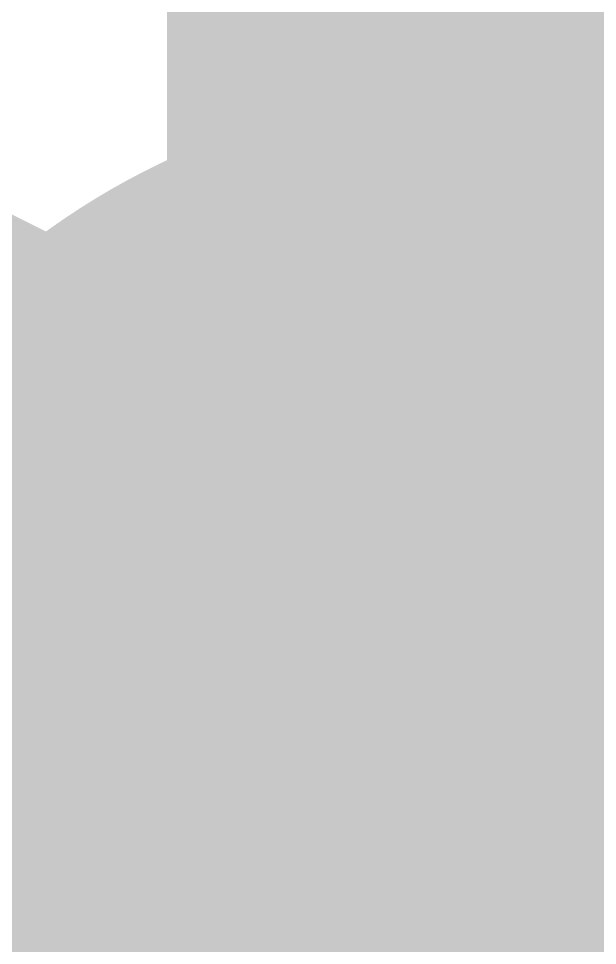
# Model space of a CAD drawing. Header units: inches. Extents: x -2 to 289, y -4 to 187.
# Drawn here: x 72.6109 to 72.8433, y 22.4429 to 22.8149 of the extents above; entities that cross this region are included whole.
import ezdxf

# ---------------------------------------------------------------- set-up
doc = ezdxf.new("R2010")
doc.units = ezdxf.units.IN
for name, color, linetype in [('Bottom Layer', 5, 'Continuous'), ('Drill Drawing', 1, 'Continuous'), ('Layer 1', 16, 'Continuous'), ('Layer 2', 76, 'Continuous'), ('Top Layer', 1, 'Continuous'), ('Via Holes', 16, 'Continuous')]:
    doc.layers.add(name, color=color, linetype=linetype)

msp = doc.modelspace()

# ---------------------------------------------------------------- hatches: boundary and pattern name
at = {"layer": 'Bottom Layer'}
h = msp.add_hatch(color=5, dxfattribs=at)
edge = h.paths.add_edge_path()
edge.add_arc((72.7975, 22.48622), 0.3, 0, 360)
at = {"layer": 'Layer 1'}
h = msp.add_hatch(color=16, dxfattribs=at)
edge = h.paths.add_edge_path()
edge.add_arc((72.7975, 22.48622), 0.3, 0, 360)
at = {"layer": 'Layer 2'}
h = msp.add_hatch(color=76, dxfattribs=at)
edge = h.paths.add_edge_path()
edge.add_arc((72.7975, 22.48622), 0.3, 0, 360)
at = {"layer": 'Top Layer'}
h = msp.add_hatch(color=1, dxfattribs=at)
edge = h.paths.add_edge_path()
edge.add_arc((72.7975, 22.48622), 0.3, 0, 360)
at = {"layer": 'Via Holes'}
h = msp.add_hatch(color=7, dxfattribs=at)
edge = h.paths.add_edge_path()
edge.add_arc((72.7975, 22.48622), 0.15, 0, 360)

# ---------------------------------------------------------------- linework, layer by layer
at = {"layer": 'Bottom Layer', "const_width": 0.254}
msp.add_lwpolyline([(72.7975, 21.89173), (72.7975, 22.48622)], dxfattribs=at)
at = {"layer": 'Bottom Layer', "const_width": 0.127}
msp.add_lwpolyline([(72.734, 22.48622, 1), (72.861, 22.48622, 1)], format="xyb", close=True, dxfattribs=at)
at = {"layer": 'Drill Drawing', "const_width": 0.0508}
for points in [[(72.5435, 22.74022), (72.7975, 22.61322)], [(72.5435, 22.74022), (72.6705, 22.48622)], [(72.7975, 22.61322), (73.0515, 22.74022)], [(72.6451, 22.63862), (72.7975, 22.56242)], [(72.6451, 22.63862), (72.7213, 22.48622)], [(72.7975, 22.56242), (72.9499, 22.63862)], [(72.5435, 22.23222), (72.6705, 22.48622)], [(72.6451, 22.33382), (72.7213, 22.48622)]]:
    msp.add_lwpolyline(points, dxfattribs=at)
at = {"layer": 'Drill Drawing', "const_width": 0.0254}
for points in [[(72.6324, 22.63862, 1), (72.6578, 22.63862, 1)], [(72.6324, 22.63862, 1), (72.6578, 22.63862, 1)], [(72.7848, 22.61322, 1), (72.8102, 22.61322, 1)], [(72.7848, 22.61322, 1), (72.8102, 22.61322, 1)], [(72.7848, 22.56242, 1), (72.8102, 22.56242, 1)], [(72.7848, 22.56242, 1), (72.8102, 22.56242, 1)], [(72.6578, 22.48622, 1), (72.6832, 22.48622, 1)], [(72.6578, 22.48622, 1), (72.6832, 22.48622, 1)], [(72.7086, 22.48622, 1), (72.734, 22.48622, 1)], [(72.7086, 22.48622, 1), (72.734, 22.48622, 1)]]:
    msp.add_lwpolyline(points, format="xyb", close=True, dxfattribs=at)
at = {"layer": 'Top Layer', "const_width": 0.254}
msp.add_lwpolyline([(72.7975, 22.48622), (72.7975, 32.22475)], dxfattribs=at)
at = {"layer": 'Top Layer', "const_width": 0.127}
msp.add_lwpolyline([(72.734, 22.48622, 1), (72.861, 22.48622, 1)], format="xyb", close=True, dxfattribs=at)

doc.saveas('drawing.dxf')
